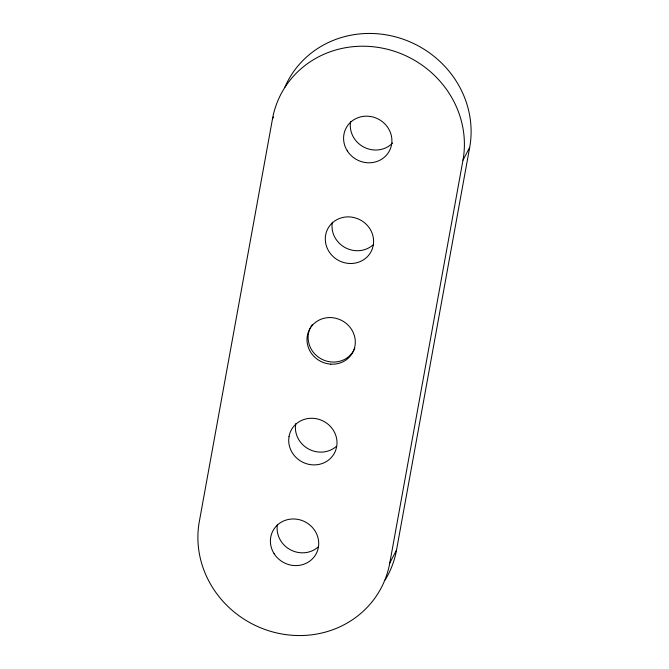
<?xml version="1.0" encoding="UTF-8"?>
<svg xmlns="http://www.w3.org/2000/svg" width="669" height="669" viewBox="0 0 669 669"><rect width="100%" height="100%" fill="white"/><g stroke="black" fill="none" stroke-linecap="round" stroke-linejoin="round"><path stroke-width="1" d="M295.748 423.644L295.389 427.265A24.477 22.989 27.7 0 0 309.981 449.719A24.477 22.989 27.7 0 0 336.39 446.365M273.462 116.983L272.509 118.806L199.312 521.603A97.917 91.954 27.7 0 0 278.028 633.234A97.917 91.954 27.7 0 0 389.793 562.964L396.491 550.194L469.688 147.397A97.917 91.954 27.7 0 0 401.015 38.484A97.917 91.954 27.7 0 0 284.86 87.263M389.793 562.964L462.981 160.167L469.688 147.397M272.509 118.806A97.917 91.954 27.7 0 1 384.274 48.536A97.917 91.954 27.7 0 1 462.981 160.167M396.491 550.194A97.917 91.954 27.7 0 1 385.16 579.956M392.586 143.007A24.477 22.989 27.7 0 1 364.011 147.197A24.477 22.989 27.7 0 1 350.64 121.549M354.813 348.265A24.477 22.989 27.7 0 1 331.908 362.021L328.136 361.494A24.477 22.989 27.7 0 1 309.178 344.476L308.342 340.864A24.477 22.989 27.7 0 1 310.475 327.609M310.901 326.815A24.477 22.989 27.7 0 1 312.373 324.54M372.984 244.963A24.477 22.989 27.7 0 1 348.348 249.069A24.477 22.989 27.7 0 1 332.225 229.526L331.991 225.871A24.477 22.989 27.7 0 1 332.342 222.25M318.093 547.058A24.477 22.989 27.7 0 1 289.97 549.542A24.477 22.989 27.7 0 1 277.451 524.345M289.041 436.414L288.69 440.035A24.477 22.989 27.7 0 0 308.718 464.319A24.477 22.989 27.7 0 0 335.721 450.245L336.658 446.75A24.477 22.989 27.7 0 0 316.981 418.844A24.477 22.989 27.7 0 0 289.041 436.414M373.252 245.356L372.315 248.851A24.477 22.989 27.7 0 1 347.194 263.26A24.477 22.989 27.7 0 1 325.527 242.295L325.285 238.641A24.477 22.989 27.7 0 1 353.575 217.45L357.254 218.537A24.477 22.989 27.7 0 1 373.252 245.356M330.795 364.153L327.016 363.627A24.477 22.989 27.7 0 1 308.058 346.601L307.23 342.996A24.477 22.989 27.7 0 1 335.278 318.143L338.957 319.238A24.477 22.989 27.7 0 1 352.839 331.699L354.236 335.169A24.477 22.989 27.7 0 1 330.795 364.153M274.098 553.656A24.477 22.989 27.7 0 0 315.919 554.225A24.477 22.989 27.7 0 0 293.641 518.968A24.477 22.989 27.7 0 0 274.098 553.656M347.286 150.86A24.477 22.989 27.7 0 0 389.107 151.428A24.477 22.989 27.7 0 0 366.838 116.172A24.477 22.989 27.7 0 0 347.286 150.86"/></g></svg>
